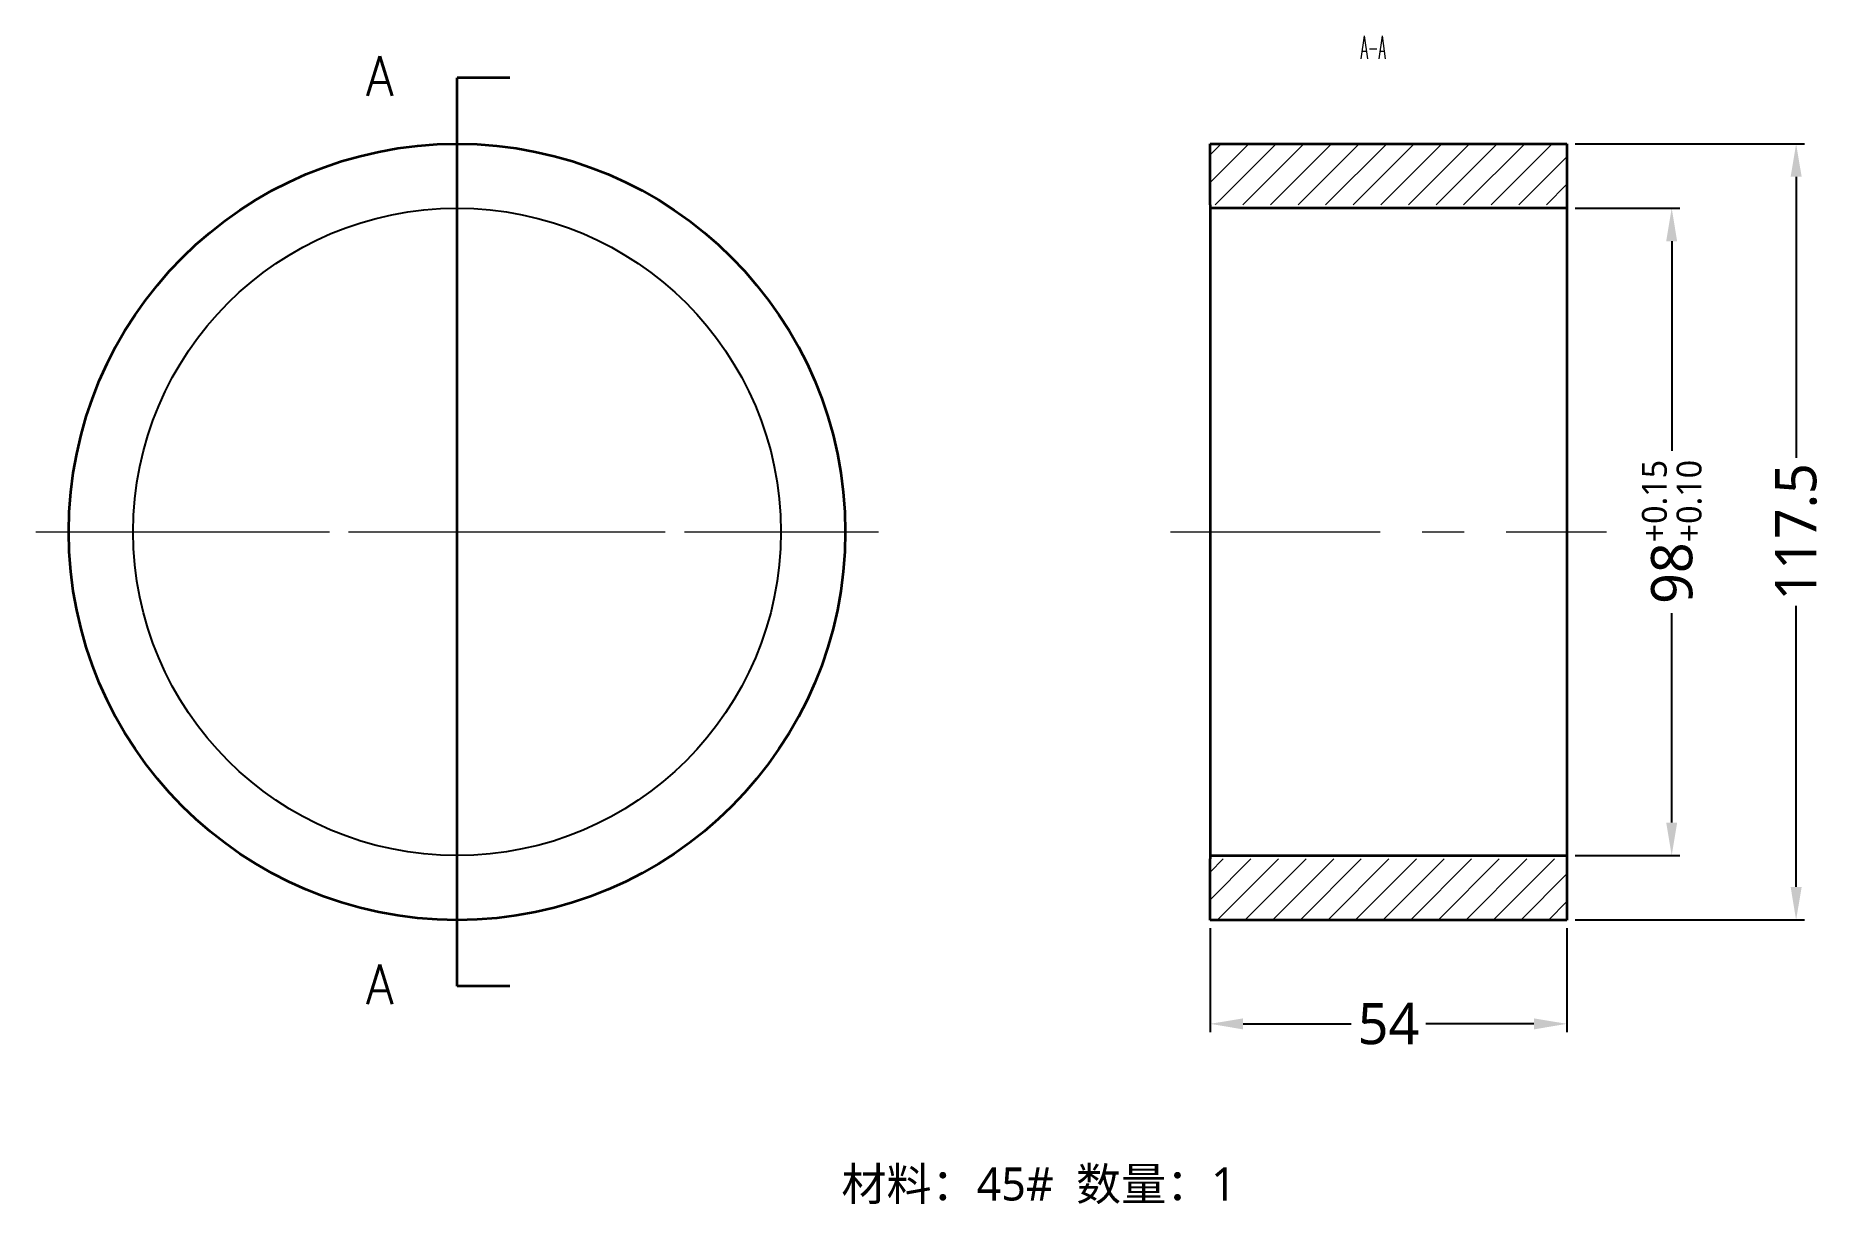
# Model space of a CAD drawing. Header units: millimetres. Extents: x 146 to 417, y 135 to 312.
import ezdxf
from ezdxf.lldxf.tags import DXFTag

# ---------------------------------------------------------------- set-up
doc = ezdxf.new("R2010")
doc.units = ezdxf.units.MM
doc.linetypes.add('CENTER', pattern=[50.8, 31.75, -6.35, 6.35, -6.35])
doc.layers.add('1', color=7, linetype='Continuous', true_color=0xffffff)
doc.layers.add('dim', color=82, linetype='Continuous', lineweight=9)
doc.styles.add('Capful-A', font='')
doc.styles.add('chinesef', font='simplex.shx', dxfattribs={"bigfont": 'gbcbig.shx'})
doc.styles.get('Capful-A').set_extended_font_data('Microsoft YaHei')
tags = doc.linetypes.add('PHANTOM', pattern=[50.5, 18, -6.5, 6.5, -6.5, 6.5, -6.5]).pattern_tags.tags
tags[14:15] = [DXFTag(74, 4), DXFTag(75, 0), DXFTag(340, '0'), DXFTag(46, 0.0), DXFTag(50, 0.0), DXFTag(44, 0.0), DXFTag(45, 0.0)]
tags[12:13] = [DXFTag(74, 4), DXFTag(75, 0), DXFTag(340, '0'), DXFTag(46, 0.0), DXFTag(50, 0.0), DXFTag(44, 0.0), DXFTag(45, 0.0)]
tags[10:11] = [DXFTag(74, 4), DXFTag(75, 0), DXFTag(340, '0'), DXFTag(46, 0.0), DXFTag(50, 0.0), DXFTag(44, 0.0), DXFTag(45, 0.0)]
tags[8:9] = [DXFTag(74, 4), DXFTag(75, 0), DXFTag(340, '0'), DXFTag(46, 0.0), DXFTag(50, 0.0), DXFTag(44, 0.0), DXFTag(45, 0.0)]
tags[6:7] = [DXFTag(74, 4), DXFTag(75, 0), DXFTag(340, '0'), DXFTag(46, 0.0), DXFTag(50, 0.0), DXFTag(44, 0.0), DXFTag(45, 0.0)]
tags[4:5] = [DXFTag(74, 4), DXFTag(75, 0), DXFTag(340, '0'), DXFTag(46, 0.0), DXFTag(50, 0.0), DXFTag(44, 0.0), DXFTag(45, 0.0)]
doc.dimstyles.new('Capful-A-2.5', dxfattribs={"dimscale": 2.5, "dimtxt": 2.5, "dimasz": 2.5, "dimexe": 1.5, "dimexo": 1, "dimgap": 1.5, "dimtad": 0, "dimdsep": 46, "dimtxsty": 'Capful-A', "dimcen": 0, "dimclrt": 7, "dimazin": 2, "dimtfac": 1, "dimtmove": 0, "dimatfit": 3, "dimfxl": 0, "dimtolj": 1, "dimtzin": 0, "dimarcsym": 0})

# ---------------------------------------------------------------- blocks, each defined once
blk = doc.blocks.new('ASSORTED_DRAFT1')
at = {"color": 2, "lineweight": 18}
blk.add_solid([(663.51, 1298.93), (659.51, 1298.05), (659.51, 1299.82), (663.51, 1298.93)], dxfattribs=at)
blk = doc.blocks.new('ASSORTED_DRAFT2')
at = {"color": 2, "lineweight": 18}
blk.add_solid([(663.51, 1161.43), (659.51, 1160.55), (659.51, 1162.32), (663.51, 1161.43)], dxfattribs=at)
blk = doc.blocks.new('*D6')
at = {"layer": 'Defpoints', "color": 0, "transparency": 16777216}
for p in [(378.04, 296.01), (378.04, 178.51), (412.72, 178.51)]:
    blk.add_point(p, dxfattribs=at)
at = {"layer": 'dim', "color": 0, "lineweight": -2, "transparency": 16777216}
for p, q in [((379.29, 296.01), (413.97, 296.01)), ((412.72, 291.01), (412.72, 248.47)), ((412.72, 183.51), (412.72, 226.05)), ((379.29, 178.51), (413.97, 178.51))]:
    blk.add_line(p, q, dxfattribs=at)
at = {"layer": 'dim', "color": 0, "transparency": 16777216}
for points in [[(411.89, 291.01), (413.56, 291.01), (412.72, 296.01)], [(411.89, 183.51), (413.56, 183.51), (412.72, 178.51)]]:
    blk.add_solid(points, dxfattribs=at)
at = {"layer": 'dim', "color": 7, "transparency": 16777216, "insert": (412.72, 237.26), "char_height": 6.25, "attachment_point": 5, "rotation": 90, "style": 'Capful-A', "bg_fill": 3, "box_fill_scale": 1.1, "bg_fill_color": 256, "bg_fill_true_color": 13158600, "bg_fill_transparency": 0}
blk.add_mtext('\\A1;117.5', dxfattribs=at)
blk = doc.blocks.new('*D8')
at = {"layer": 'Defpoints', "color": 0, "transparency": 16777216}
for p in [(324.04, 178.51), (378.04, 178.51), (378.04, 162.79)]:
    blk.add_point(p, dxfattribs=at)
at = {"layer": 'dim', "color": 0, "lineweight": -2, "transparency": 16777216}
for p, q in [((324.04, 177.26), (324.04, 161.54)), ((378.04, 177.26), (378.04, 161.54)), ((329.04, 162.79), (345.37, 162.79)), ((373.04, 162.79), (356.71, 162.79))]:
    blk.add_line(p, q, dxfattribs=at)
at = {"layer": 'dim', "color": 0, "transparency": 16777216}
for points in [[(329.04, 163.62), (329.04, 161.95), (324.04, 162.79)], [(373.04, 163.62), (373.04, 161.95), (378.04, 162.79)]]:
    blk.add_solid(points, dxfattribs=at)
at = {"layer": 'dim', "color": 7, "transparency": 16777216, "insert": (351.04, 162.79), "char_height": 6.25, "attachment_point": 5, "style": 'Capful-A', "bg_fill": 3, "box_fill_scale": 1.1, "bg_fill_color": 256, "bg_fill_true_color": 13158600, "bg_fill_transparency": 0}
blk.add_mtext('\\A1;54', dxfattribs=at)
blk = doc.blocks.new('*D31')
at = {"layer": 'Defpoints', "color": 0, "transparency": 16777216}
for p in [(378.04, 286.26), (378.04, 188.26), (393.89, 188.26)]:
    blk.add_point(p, dxfattribs=at)
at = {"layer": 'dim', "color": 0, "lineweight": -2, "transparency": 16777216}
for p, q in [((379.29, 286.26), (395.14, 286.26)), ((393.89, 281.26), (393.89, 249.54)), ((393.89, 193.26), (393.89, 224.98)), ((379.29, 188.26), (395.14, 188.26))]:
    blk.add_line(p, q, dxfattribs=at)
at = {"layer": 'dim', "color": 0, "transparency": 16777216}
for points in [[(393.06, 281.26), (394.72, 281.26), (393.89, 286.26)], [(393.06, 193.26), (394.72, 193.26), (393.89, 188.26)]]:
    blk.add_solid(points, dxfattribs=at)
at = {"layer": 'dim', "color": 7, "transparency": 16777216, "insert": (393.89, 237.26), "char_height": 6.25, "attachment_point": 5, "rotation": 90, "style": 'Capful-A', "bg_fill": 3, "box_fill_scale": 1.1, "bg_fill_color": 256, "bg_fill_true_color": 13158600, "bg_fill_transparency": 0}
blk.add_mtext('\\A1;98{\\H3.75;\\S+0.15^ +0.10;}', dxfattribs=at)

msp = doc.modelspace()

# ---------------------------------------------------------------- hatches: boundary and pattern name
at = {"layer": '1', "linetype": 'Continuous', "lineweight": 18}
h = msp.add_hatch(dxfattribs=at)
h.set_pattern_fill('ANSI31', scale=0.93, style=0)
h.set_pattern_definition([(45, (-445.417, -992.9265), (-2.0879095, 2.0879095), [])])
h.paths.add_polyline_path([(324.037, 286.762), (324.037, 296.006), (378.043, 296.006), (378.043, 286.762)], flags=0)
h.paths.add_polyline_path([(378.043, 187.762), (378.043, 178.506), (324.037, 178.506), (324.037, 187.762)], flags=0)

# ---------------------------------------------------------------- linework, layer by layer
msp.add_circle((210.094, 237.262), 49)
at = {"layer": '1', "color": 2, "linetype": 'Continuous', "lineweight": 35}
for p, q in [((218.094, 306.006), (210.094, 306.006)), ((218.094, 168.506), (210.094, 168.506))]:
    msp.add_line(p, q, dxfattribs=at)
at = {"layer": '1', "color": 2, "linetype": 'PHANTOM', "lineweight": 35}
msp.add_line((210.094, 168.506), (210.094, 306.006), dxfattribs=at)
at = {"layer": '1', "color": 1, "linetype": 'CENTER', "lineweight": 18}
for p, q in [((210.094, 173.506), (210.094, 301.006)), ((210.094, 182.762), (210.094, 291.762)), ((146.344, 237.256), (273.844, 237.256)), ((155.594, 237.262), (264.594, 237.262)), ((318.037, 237.262), (384.043, 237.262)), ((318.037, 237.256), (384.043, 237.256))]:
    msp.add_line(p, q, dxfattribs=at)
at = {"layer": '1', "color": 7, "linetype": 'Continuous', "lineweight": 35}
for p, q in [((324.037, 286.762), (324.037, 296.006)), ((324.037, 296.006), (378.043, 296.006)), ((378.043, 296.006), (378.043, 286.762)), ((324.037, 286.762), (324.037, 187.762)), ((378.043, 286.762), (378.043, 237.262)), ((378.043, 286.262), (324.037, 286.262)), ((378.043, 237.262), (378.043, 187.762)), ((324.037, 188.262), (378.043, 188.262)), ((324.037, 178.506), (324.037, 187.762)), ((378.043, 187.762), (378.043, 178.506)), ((378.043, 178.506), (324.037, 178.506))]:
    msp.add_line(p, q, dxfattribs=at)
msp.add_circle((210.094, 237.256), 58.75, dxfattribs=at)

# ---------------------------------------------------------------- block references
at = {"layer": '1', "color": 2, "linetype": 'Continuous', "lineweight": 35}
for name in ['ASSORTED_DRAFT1', 'ASSORTED_DRAFT2']:
    msp.add_blockref(name, (-445.417, -992.927), dxfattribs=at)

# ---------------------------------------------------------------- texts
at = {"insert": (268.257, 141.045), "char_height": 5, "attachment_point": 1, "style": 'Capful-A'}
msp.add_mtext_dynamic_manual_height_columns('材料：45#  数量：1', width=59.92611, gutter_width=12.5, heights=[0], dxfattribs=at)
at = {"layer": '1', "color": 94, "linetype": 'Continuous', "lineweight": 18, "attachment_point": 7, "style": 'chinesef'}
for s, insert, char_height in [('\\W0.4115; \\H1.00x;A-A\\H1.00x;', (345.8, 308.864), 3.5), ('\\W0.9023;A', (196.312, 303.276), 6), ('\\W0.9023;A', (196.312, 165.776), 6)]:
    msp.add_mtext(s, dxfattribs=dict(at, insert=insert, char_height=char_height))

# ---------------------------------------------------------------- next in the draw order: dimensions: what is measured, and where the dimension line sits
at = {"layer": 'dim'}
dim = msp.add_linear_dim(base=(412.724, 178.506), p1=(378.043, 296.006), p2=(378.043, 178.506), angle=90, dimstyle='Capful-A-2.5', override={"dimasz": 2, "dimexe": 0.49975, "dimexo": 0.49975, "dimgap": 0.49975}, dxfattribs=at)
dim.commit()
dim.dimension.update_dxf_attribs({"geometry": '*D6', "text_midpoint": (412.724, 237.256)})

# ---------------------------------------------------------------- next in the draw order: dimensions: what is measured, and where the dimension line sits
dim = msp.add_linear_dim(base=(393.889, 188.262), p1=(378.043, 286.262), p2=(378.043, 188.262), angle=90, dimstyle='Capful-A-2.5', override={"dimasz": 2, "dimexe": 0.49975, "dimexo": 0.49975, "dimgap": 0.49975, "dimtol": 1, "dimlim": 0, "dimtp": 0.15, "dimtm": -0.1, "dimtfac": 0.6, "dimtdec": 2, "dimtolj": 1}, dxfattribs=at)
dim.commit()
dim.dimension.update_dxf_attribs({"geometry": '*D31', "text_midpoint": (393.889, 237.262)})
dim = msp.add_linear_dim(base=(378.043, 162.787), p1=(324.037, 178.506), p2=(378.043, 178.506), text='54', dimstyle='Capful-A-2.5', override={"dimasz": 2, "dimexe": 0.49975, "dimexo": 0.49975, "dimgap": 0.49975}, dxfattribs=at)
dim.commit()
dim.dimension.update_dxf_attribs({"geometry": '*D8', "text_midpoint": (351.04, 162.787)})

doc.saveas('drawing.dxf')
